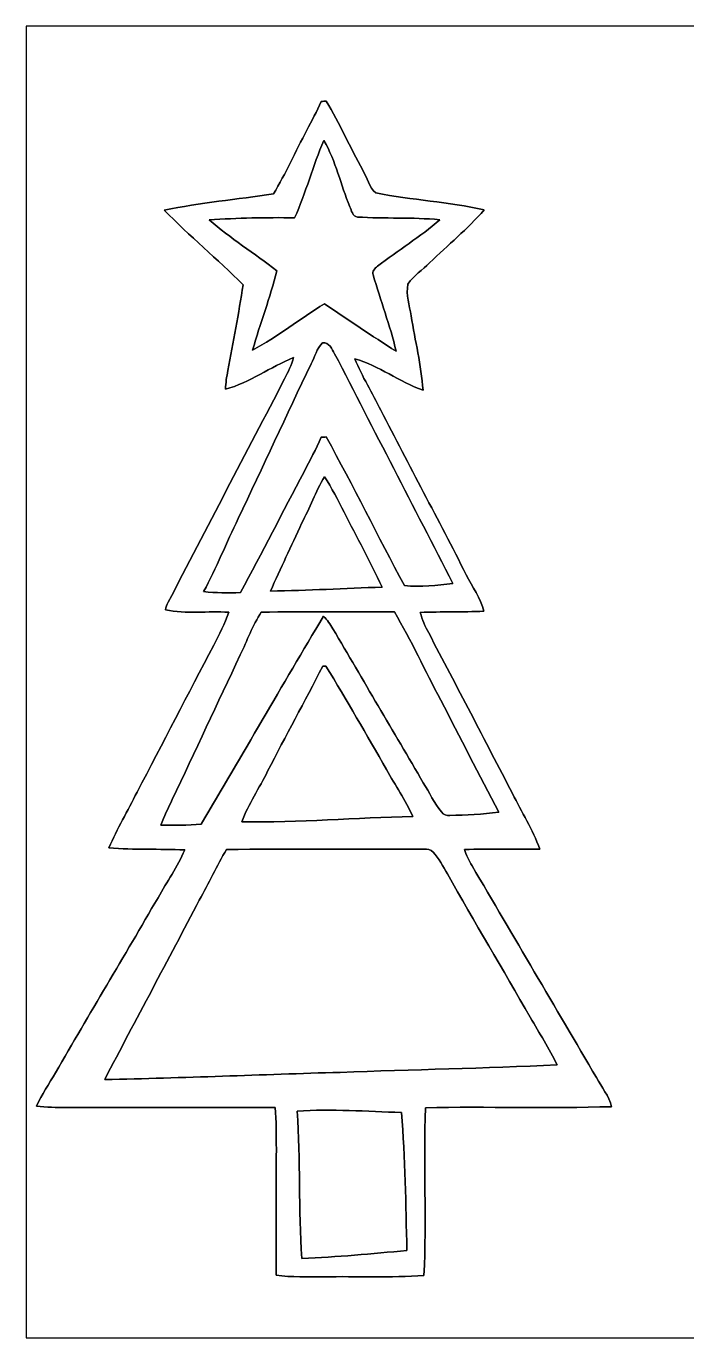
# Model space of a CAD drawing. Header units: centimetres. Extents: x -16.8 to 16.8, y -16.7 to 16.7.
# Drawn here: x -16.77 to 0, y -16.67 to 16.67 of the extents above; entities that cross this region are included whole.
import ezdxf

# ---------------------------------------------------------------- set-up
doc = ezdxf.new("R2010")
doc.units = ezdxf.units.CM
doc.header["$MEASUREMENT"] = 0
doc.layers.add('Layer 1', color=7, linetype='Continuous')

msp = doc.modelspace()

# ---------------------------------------------------------------- linework, layer by layer
at = {"layer": 'Layer 1', "color": 7}
for points, knots in [([(-16.77458, 16.66875), (-16.77458, 16.66875), (16.77458, 16.66875), (16.77458, 16.66875), (16.77458, 16.66875), (16.77458, 16.66875), (16.77458, -16.66875), (16.77458, -16.66875), (16.77458, -16.66875), (16.77458, -16.66875), (-16.77458, -16.66875), (-16.77458, -16.66875), (-16.77458, -16.66875), (-16.77458, -16.66875), (-16.77458, 16.66875), (-16.77458, 16.66875), (-16.77458, 16.66875), (-16.77458, 16.66875), (-16.77458, 16.66875), (-16.77458, 16.66875)], [0, 0, 0, 0, 0.16666667, 0.16666667, 0.16666667, 0.16666667, 0.33333333, 0.33333333, 0.33333333, 0.33333333, 0.5, 0.5, 0.5, 0.5, 0.66666667, 0.66666667, 0.66666667, 0.66666667, 1, 1, 1, 1]), ([(-9.28264, 14.7574), (-9.38742, 14.50411), (-9.52676, 14.26774), (-9.64883, 14.02327), (-9.64883, 14.02327), (-9.93211, 13.48387), (-10.18575, 12.9286), (-10.49726, 12.40437), (-10.49726, 12.40437), (-11.42224, 12.26961), (-12.35534, 12.1793), (-13.27185, 11.9948), (-13.27185, 11.9948), (-12.62556, 11.34039), (-11.92107, 10.74667), (-11.26949, 10.09756), (-11.26949, 10.09756), (-11.37814, 9.36696), (-11.52031, 8.64164), (-11.65437, 7.91527), (-11.65437, 7.91527), (-11.68294, 7.75899), (-11.71081, 7.6013), (-11.71504, 7.44185), (-11.71504, 7.44185), (-11.09663, 7.60977), (-10.57557, 8.007), (-9.98608, 8.24724), (-9.98608, 8.24724), (-10.03829, 8.05886), (-10.12261, 7.88106), (-10.21256, 7.70819), (-10.21256, 7.70819), (-11.20069, 5.81448), (-12.18636, 3.91936), (-13.17272, 2.0253), (-13.17272, 2.0253), (-13.20271, 1.96638), (-13.22987, 1.90394), (-13.23869, 1.83762), (-13.23869, 1.83762), (-12.7127, 1.72297), (-12.16343, 1.80516), (-11.62932, 1.77447), (-11.62932, 1.77447), (-11.72739, 1.48202), (-11.87168, 1.20826), (-12.01349, 0.93557), (-12.01349, 0.93557), (-12.66684, -0.30692), (-13.30713, -1.5561), (-13.96083, -2.79859), (-13.96083, -2.79859), (-14.19154, -3.27484), (-14.46883, -3.72816), (-14.67591, -4.21605), (-14.67591, -4.21605), (-14.03597, -4.27249), (-13.39215, -4.23792), (-12.7508, -4.26826), (-12.7508, -4.26826), (-12.93072, -4.69653), (-13.20306, -5.07753), (-13.42813, -5.48217), (-13.42813, -5.48217), (-14.28785, -6.97018), (-15.17438, -8.44268), (-16.03128, -9.93211), (-16.03128, -9.93211), (-16.19391, -10.21433), (-16.38265, -10.4835), (-16.51529, -10.78195), (-16.51529, -10.78195), (-16.2627, -10.82005), (-16.00623, -10.80946), (-15.75153, -10.81476), (-15.75153, -10.81476), (-13.98623, -10.81123), (-12.22058, -10.81193), (-10.45528, -10.8137), (-10.45528, -10.8137), (-10.41541, -11.16471), (-10.42564, -11.51784), (-10.42282, -11.87097), (-10.42282, -11.87097), (-10.42776, -12.93848), (-10.42, -14.00634), (-10.42917, -15.07419), (-10.42917, -15.07419), (-10.03194, -15.13981), (-9.62589, -15.11265), (-9.22514, -15.11935), (-9.22514, -15.11935), (-8.37494, -15.10347), (-7.52334, -15.14404), (-6.67385, -15.08866), (-6.67385, -15.08866), (-6.60964, -13.66767), (-6.68091, -12.24315), (-6.63857, -10.82111), (-6.63857, -10.82111), (-5.06201, -10.79077), (-3.48474, -10.84016), (-1.90853, -10.79535), (-1.90853, -10.79535), (-1.97873, -10.52301), (-2.15759, -10.29794), (-2.2927, -10.05664), (-2.2927, -10.05664), (-3.34892, -8.26347), (-4.39491, -6.46465), (-5.45253, -4.67219), (-5.45253, -4.67219), (-5.53261, -4.5406), (-5.59717, -4.4002), (-5.64797, -4.25485), (-5.64797, -4.25485), (-5.00944, -4.24744), (-4.37056, -4.25485), (-3.73168, -4.24498), (-3.73168, -4.24498), (-3.91054, -3.75109), (-4.19488, -3.30659), (-4.42348, -2.83598), (-4.42348, -2.83598), (-5.13503, -1.47638), (-5.836, -0.11077), (-6.55391, 1.24566), (-6.55391, 1.24566), (-6.63998, 1.41358), (-6.72359, 1.58468), (-6.76698, 1.76918), (-6.76698, 1.76918), (-6.23041, 1.79035), (-5.69313, 1.77377), (-5.15655, 1.7974), (-5.15655, 1.7974), (-5.22746, 2.13783), (-5.45042, 2.41864), (-5.59894, 2.72627), (-5.59894, 2.72627), (-6.31508, 4.12362), (-7.04709, 5.51286), (-7.77169, 6.90598), (-7.77169, 6.90598), (-7.98195, 7.3473), (-8.24865, 7.76182), (-8.42786, 8.21796), (-8.42786, 8.21796), (-7.81544, 8.03592), (-7.29791, 7.63129), (-6.69819, 7.41856), (-6.69819, 7.41856), (-6.74335, 8.05533), (-6.89681, 8.67727), (-7.00017, 9.30557), (-7.00017, 9.30557), (-7.03756, 9.57298), (-7.14234, 9.84603), (-7.0799, 10.1159), (-7.0799, 10.1159), (-6.9402, 10.33498), (-6.70842, 10.47397), (-6.52956, 10.65777), (-6.52956, 10.65777), (-6.06637, 11.10403), (-5.5686, 11.51608), (-5.14456, 12.00115), (-5.14456, 12.00115), (-6.04979, 12.20752), (-6.98465, 12.2488), (-7.89376, 12.43012), (-7.89376, 12.43012), (-8.06556, 12.57582), (-8.11706, 12.81747), (-8.2296, 13.00762), (-8.2296, 13.00762), (-8.54463, 13.58971), (-8.82015, 14.19366), (-9.15388, 14.76551), (-9.15388, 14.76551), (-9.19692, 14.76304), (-9.23996, 14.76022), (-9.28264, 14.7574)], [0, 0, 0, 0, 0.0212766, 0.0212766, 0.0212766, 0.0212766, 0.04255319, 0.04255319, 0.04255319, 0.04255319, 0.06382979, 0.06382979, 0.06382979, 0.06382979, 0.08510638, 0.08510638, 0.08510638, 0.08510638, 0.10638298, 0.10638298, 0.10638298, 0.10638298, 0.12765957, 0.12765957, 0.12765957, 0.12765957, 0.14893617, 0.14893617, 0.14893617, 0.14893617, 0.17021277, 0.17021277, 0.17021277, 0.17021277, 0.19148936, 0.19148936, 0.19148936, 0.19148936, 0.21276596, 0.21276596, 0.21276596, 0.21276596, 0.23404255, 0.23404255, 0.23404255, 0.23404255, 0.25531915, 0.25531915, 0.25531915, 0.25531915, 0.27659574, 0.27659574, 0.27659574, 0.27659574, 0.29787234, 0.29787234, 0.29787234, 0.29787234, 0.31914894, 0.31914894, 0.31914894, 0.31914894, 0.34042553, 0.34042553, 0.34042553, 0.34042553, 0.36170213, 0.36170213, 0.36170213, 0.36170213, 0.38297872, 0.38297872, 0.38297872, 0.38297872, 0.40425532, 0.40425532, 0.40425532, 0.40425532, 0.42553191, 0.42553191, 0.42553191, 0.42553191, 0.44680851, 0.44680851, 0.44680851, 0.44680851, 0.46808511, 0.46808511, 0.46808511, 0.46808511, 0.4893617, 0.4893617, 0.4893617, 0.4893617, 0.5106383, 0.5106383, 0.5106383, 0.5106383, 0.53191489, 0.53191489, 0.53191489, 0.53191489, 0.55319149, 0.55319149, 0.55319149, 0.55319149, 0.57446809, 0.57446809, 0.57446809, 0.57446809, 0.59574468, 0.59574468, 0.59574468, 0.59574468, 0.61702128, 0.61702128, 0.61702128, 0.61702128, 0.63829787, 0.63829787, 0.63829787, 0.63829787, 0.65957447, 0.65957447, 0.65957447, 0.65957447, 0.68085106, 0.68085106, 0.68085106, 0.68085106, 0.70212766, 0.70212766, 0.70212766, 0.70212766, 0.72340426, 0.72340426, 0.72340426, 0.72340426, 0.74468085, 0.74468085, 0.74468085, 0.74468085, 0.76595745, 0.76595745, 0.76595745, 0.76595745, 0.78723404, 0.78723404, 0.78723404, 0.78723404, 0.80851064, 0.80851064, 0.80851064, 0.80851064, 0.82978723, 0.82978723, 0.82978723, 0.82978723, 0.85106383, 0.85106383, 0.85106383, 0.85106383, 0.87234043, 0.87234043, 0.87234043, 0.87234043, 0.89361702, 0.89361702, 0.89361702, 0.89361702, 0.91489362, 0.91489362, 0.91489362, 0.91489362, 0.93617021, 0.93617021, 0.93617021, 0.93617021, 0.95744681, 0.95744681, 0.95744681, 0.95744681, 1, 1, 1, 1]), ([(-9.2135, 13.76574), (-8.91399, 13.2401), (-8.78699, 12.63721), (-8.55804, 12.08087), (-8.55804, 12.08087), (-8.51323, 11.99233), (-8.49136, 11.83287), (-8.36507, 11.81841), (-8.36507, 11.81841), (-7.66868, 11.77713), (-6.96913, 11.81417), (-6.27309, 11.74997), (-6.27309, 11.74997), (-6.76698, 11.31429), (-7.33284, 10.97104), (-7.85248, 10.56852), (-7.85248, 10.56852), (-7.91739, 10.51525), (-7.99677, 10.43799), (-7.96255, 10.34556), (-7.96255, 10.34556), (-7.77487, 9.69786), (-7.53639, 9.06498), (-7.38046, 8.40811), (-7.38046, 8.40811), (-8.00065, 8.79052), (-8.59226, 9.21561), (-9.20186, 9.6139), (-9.20186, 9.6139), (-9.81957, 9.23572), (-10.38684, 8.77535), (-11.02783, 8.43562), (-11.02783, 8.43562), (-10.83063, 9.11119), (-10.57981, 9.77089), (-10.41259, 10.45492), (-10.41259, 10.45492), (-10.98197, 10.89166), (-11.5884, 11.28007), (-12.13203, 11.74997), (-12.13203, 11.74997), (-11.40883, 11.7923), (-10.68458, 11.811), (-9.95962, 11.79971), (-9.95962, 11.79971), (-9.66646, 12.43753), (-9.49889, 13.12474), (-9.2135, 13.76574)], [0, 0, 0, 0, 0.07692308, 0.07692308, 0.07692308, 0.07692308, 0.15384615, 0.15384615, 0.15384615, 0.15384615, 0.23076923, 0.23076923, 0.23076923, 0.23076923, 0.30769231, 0.30769231, 0.30769231, 0.30769231, 0.38461538, 0.38461538, 0.38461538, 0.38461538, 0.46153846, 0.46153846, 0.46153846, 0.46153846, 0.53846154, 0.53846154, 0.53846154, 0.53846154, 0.61538462, 0.61538462, 0.61538462, 0.61538462, 0.69230769, 0.69230769, 0.69230769, 0.69230769, 0.76923077, 0.76923077, 0.76923077, 0.76923077, 0.84615385, 0.84615385, 0.84615385, 0.84615385, 1, 1, 1, 1]), ([(-9.24878, 8.61871), (-9.08473, 8.64764), (-9.00924, 8.45538), (-8.94186, 8.34425), (-8.94186, 8.34425), (-7.94138, 6.39763), (-6.94055, 4.451), (-5.93796, 2.50543), (-5.93796, 2.50543), (-6.344, 2.45145), (-6.75816, 2.41476), (-7.16739, 2.45004), (-7.16739, 2.45004), (-7.84648, 3.70064), (-8.46702, 4.98193), (-9.15458, 6.22794), (-9.15458, 6.22794), (-9.19762, 6.22547), (-9.24031, 6.223), (-9.28335, 6.22053), (-9.28335, 6.22053), (-9.40858, 5.91926), (-9.57227, 5.63563), (-9.71903, 5.34458), (-9.71903, 5.34458), (-10.26583, 4.32435), (-10.77172, 3.28189), (-11.33757, 2.27224), (-11.33757, 2.27224), (-11.64872, 2.2673), (-11.96058, 2.25813), (-12.26996, 2.29694), (-12.26996, 2.29694), (-11.94188, 2.89878), (-11.69317, 3.53907), (-11.38943, 4.15325), (-11.38943, 4.15325), (-10.76784, 5.46347), (-10.166, 6.78286), (-9.54017, 8.09096), (-9.54017, 8.09096), (-9.44104, 8.26523), (-9.40259, 8.48078), (-9.24878, 8.61871)], [0, 0, 0, 0, 0.08333333, 0.08333333, 0.08333333, 0.08333333, 0.16666667, 0.16666667, 0.16666667, 0.16666667, 0.25, 0.25, 0.25, 0.25, 0.33333333, 0.33333333, 0.33333333, 0.33333333, 0.41666667, 0.41666667, 0.41666667, 0.41666667, 0.5, 0.5, 0.5, 0.5, 0.58333333, 0.58333333, 0.58333333, 0.58333333, 0.66666667, 0.66666667, 0.66666667, 0.66666667, 0.75, 0.75, 0.75, 0.75, 0.83333333, 0.83333333, 0.83333333, 0.83333333, 1, 1, 1, 1]), ([(-9.78147, 4.03154), (-9.57615, 4.42136), (-9.42658, 4.83835), (-9.20256, 5.21864), (-9.20256, 5.21864), (-9.01277, 4.93148), (-8.8579, 4.62351), (-8.70444, 4.31553), (-8.70444, 4.31553), (-8.37918, 3.68194), (-8.03769, 3.05647), (-7.73606, 2.41124), (-7.73606, 2.41124), (-8.68116, 2.37913), (-9.62589, 2.32692), (-10.57134, 2.31034), (-10.57134, 2.31034), (-10.31981, 2.88925), (-10.03829, 3.45475), (-9.78147, 4.03154)], [0, 0, 0, 0, 0.16666667, 0.16666667, 0.16666667, 0.16666667, 0.33333333, 0.33333333, 0.33333333, 0.33333333, 0.5, 0.5, 0.5, 0.5, 0.66666667, 0.66666667, 0.66666667, 0.66666667, 1, 1, 1, 1]), ([(-10.80453, 1.77694), (-9.67775, 1.78682), (-8.55098, 1.77941), (-7.42421, 1.78188), (-7.42421, 1.78188), (-6.99241, 1.05657), (-6.6481, 0.28399), (-6.24664, -0.45791), (-6.24664, -0.45791), (-5.75557, -1.40829), (-5.27332, -2.36291), (-4.77591, -3.30976), (-4.77591, -3.30976), (-5.1876, -3.36903), (-5.60388, -3.37608), (-6.01874, -3.39619), (-6.01874, -3.39619), (-6.09882, -3.40431), (-6.18631, -3.37538), (-6.2297, -3.30271), (-6.2297, -3.30271), (-6.41632, -3.0794), (-6.5338, -2.80811), (-6.69114, -2.56469), (-6.69114, -2.56469), (-7.44961, -1.25518), (-8.22466, 0.04445), (-8.98419, 1.35326), (-8.98419, 1.35326), (-9.05157, 1.46897), (-9.13095, 1.57798), (-9.22408, 1.67428), (-9.22408, 1.67428), (-10.27254, -0.08149), (-11.28924, -1.85738), (-12.33417, -3.61562), (-12.33417, -3.61562), (-12.67531, -3.6389), (-13.01715, -3.64843), (-13.35899, -3.63961), (-13.35899, -3.63961), (-13.27644, -3.4163), (-13.1699, -3.20287), (-13.06477, -2.98979), (-13.06477, -2.98979), (-12.48551, -1.76601), (-11.92354, -0.53446), (-11.33863, 0.68651), (-11.33863, 0.68651), (-11.16506, 1.05234), (-11.02748, 1.43686), (-10.80453, 1.77694)], [0, 0, 0, 0, 0.07142857, 0.07142857, 0.07142857, 0.07142857, 0.14285714, 0.14285714, 0.14285714, 0.14285714, 0.21428571, 0.21428571, 0.21428571, 0.21428571, 0.28571429, 0.28571429, 0.28571429, 0.28571429, 0.35714286, 0.35714286, 0.35714286, 0.35714286, 0.42857143, 0.42857143, 0.42857143, 0.42857143, 0.5, 0.5, 0.5, 0.5, 0.57142857, 0.57142857, 0.57142857, 0.57142857, 0.64285714, 0.64285714, 0.64285714, 0.64285714, 0.71428571, 0.71428571, 0.71428571, 0.71428571, 0.78571429, 0.78571429, 0.78571429, 0.78571429, 0.85714286, 0.85714286, 0.85714286, 0.85714286, 1, 1, 1, 1]), ([(-9.24631, 0.39899), (-9.22514, 0.40005), (-9.18316, 0.40146), (-9.16199, 0.40252), (-9.16199, 0.40252), (-8.63353, -0.46496), (-8.12871, -1.3462), (-7.62212, -2.22638), (-7.62212, -2.22638), (-7.40551, -2.62608), (-7.13952, -3.00037), (-6.95889, -3.41877), (-6.95889, -3.41877), (-8.40493, -3.44629), (-9.84991, -3.58281), (-11.29594, -3.55141), (-11.29594, -3.55141), (-11.13508, -3.09704), (-10.85391, -2.69946), (-10.64436, -2.26766), (-10.64436, -2.26766), (-10.18858, -1.37336), (-9.70139, -0.49495), (-9.24631, 0.39899)], [0, 0, 0, 0, 0.14285714, 0.14285714, 0.14285714, 0.14285714, 0.28571429, 0.28571429, 0.28571429, 0.28571429, 0.42857143, 0.42857143, 0.42857143, 0.42857143, 0.57142857, 0.57142857, 0.57142857, 0.57142857, 0.71428571, 0.71428571, 0.71428571, 0.71428571, 1, 1, 1, 1]), ([(-11.68647, -4.25556), (-10.10144, -4.24356), (-8.51641, -4.25768), (-6.93173, -4.24639), (-6.93173, -4.24639), (-6.77439, -4.27284), (-6.56802, -4.19453), (-6.44031, -4.32188), (-6.44031, -4.32188), (-6.29356, -4.4891), (-6.19125, -4.68842), (-6.07871, -4.87856), (-6.07871, -4.87856), (-5.39009, -6.10094), (-4.67078, -7.30568), (-3.97404, -8.52311), (-3.97404, -8.52311), (-3.74509, -8.92492), (-3.4925, -9.31369), (-3.29106, -9.73067), (-3.29106, -9.73067), (-5.12657, -9.82204), (-6.96489, -9.85202), (-8.80145, -9.92223), (-8.80145, -9.92223), (-10.795, -9.97726), (-12.78784, -10.06687), (-14.78174, -10.10426), (-14.78174, -10.10426), (-13.9894, -8.57956), (-13.17237, -7.06755), (-12.38074, -5.54214), (-12.38074, -5.54214), (-12.13803, -5.11916), (-11.93906, -4.67254), (-11.68647, -4.25556)], [0, 0, 0, 0, 0.1, 0.1, 0.1, 0.1, 0.2, 0.2, 0.2, 0.2, 0.3, 0.3, 0.3, 0.3, 0.4, 0.4, 0.4, 0.4, 0.5, 0.5, 0.5, 0.5, 0.6, 0.6, 0.6, 0.6, 0.7, 0.7, 0.7, 0.7, 0.8, 0.8, 0.8, 0.8, 1, 1, 1, 1]), ([(-9.89612, -10.90965), (-9.01312, -10.84827), (-8.12871, -10.91424), (-7.2457, -10.94281), (-7.2457, -10.94281), (-7.14481, -12.10839), (-7.1374, -13.28067), (-7.10706, -14.44978), (-7.10706, -14.44978), (-7.995, -14.53021), (-8.8833, -14.61911), (-9.77512, -14.65157), (-9.77512, -14.65157), (-9.86331, -13.40626), (-9.80722, -12.15496), (-9.89612, -10.90965)], [0, 0, 0, 0, 0.2, 0.2, 0.2, 0.2, 0.4, 0.4, 0.4, 0.4, 0.6, 0.6, 0.6, 0.6, 1, 1, 1, 1])]:
    msp.add_open_spline(points, degree=3, knots=knots, dxfattribs=at)
at = {"layer": 'Layer 1', "color": 250}
for points, knots in [([(-9.28264, 14.7574), (-9.23996, 14.76022), (-9.19692, 14.76304), (-9.15388, 14.76551), (-9.15388, 14.76551), (-8.82015, 14.19366), (-8.54463, 13.58971), (-8.2296, 13.00762), (-8.2296, 13.00762), (-8.11706, 12.81747), (-8.06556, 12.57582), (-7.89376, 12.43012), (-7.89376, 12.43012), (-6.98465, 12.2488), (-6.04979, 12.20752), (-5.14456, 12.00115), (-5.14456, 12.00115), (-5.5686, 11.51608), (-6.06637, 11.10403), (-6.52956, 10.65777), (-6.52956, 10.65777), (-6.70842, 10.47397), (-6.9402, 10.33498), (-7.0799, 10.1159), (-7.0799, 10.1159), (-7.14234, 9.84603), (-7.03756, 9.57298), (-7.00017, 9.30557), (-7.00017, 9.30557), (-6.89681, 8.67727), (-6.74335, 8.05533), (-6.69819, 7.41856), (-6.69819, 7.41856), (-7.29791, 7.63129), (-7.81544, 8.03592), (-8.42786, 8.21796), (-8.42786, 8.21796), (-8.24865, 7.76182), (-7.98195, 7.3473), (-7.77169, 6.90598), (-7.77169, 6.90598), (-7.04709, 5.51286), (-6.31508, 4.12362), (-5.59894, 2.72627), (-5.59894, 2.72627), (-5.45042, 2.41864), (-5.22746, 2.13783), (-5.15655, 1.7974), (-5.15655, 1.7974), (-5.69313, 1.77377), (-6.23041, 1.79035), (-6.76698, 1.76918), (-6.76698, 1.76918), (-6.72359, 1.58468), (-6.63998, 1.41358), (-6.55391, 1.24566), (-6.55391, 1.24566), (-5.836, -0.11077), (-5.13503, -1.47638), (-4.42348, -2.83598), (-4.42348, -2.83598), (-4.19488, -3.30659), (-3.91054, -3.75109), (-3.73168, -4.24498), (-3.73168, -4.24498), (-4.37056, -4.25485), (-5.00944, -4.24744), (-5.64797, -4.25485), (-5.64797, -4.25485), (-5.59717, -4.4002), (-5.53261, -4.5406), (-5.45253, -4.67219), (-5.45253, -4.67219), (-4.39491, -6.46465), (-3.34892, -8.26347), (-2.2927, -10.05664), (-2.2927, -10.05664), (-2.15759, -10.29794), (-1.97873, -10.52301), (-1.90853, -10.79535), (-1.90853, -10.79535), (-3.48474, -10.84016), (-5.06201, -10.79077), (-6.63857, -10.82111), (-6.63857, -10.82111), (-6.68091, -12.24315), (-6.60964, -13.66767), (-6.67385, -15.08866), (-6.67385, -15.08866), (-7.52334, -15.14404), (-8.37494, -15.10347), (-9.22514, -15.11935), (-9.22514, -15.11935), (-9.62589, -15.11265), (-10.03194, -15.13981), (-10.42917, -15.07419), (-10.42917, -15.07419), (-10.42, -14.00634), (-10.42776, -12.93848), (-10.42282, -11.87097), (-10.42282, -11.87097), (-10.42564, -11.51784), (-10.41541, -11.16471), (-10.45528, -10.8137), (-10.45528, -10.8137), (-12.22058, -10.81193), (-13.98623, -10.81123), (-15.75153, -10.81476), (-15.75153, -10.81476), (-16.00623, -10.80946), (-16.2627, -10.82005), (-16.51529, -10.78195), (-16.51529, -10.78195), (-16.38265, -10.4835), (-16.19391, -10.21433), (-16.03128, -9.93211), (-16.03128, -9.93211), (-15.17438, -8.44268), (-14.28785, -6.97018), (-13.42813, -5.48217), (-13.42813, -5.48217), (-13.20306, -5.07753), (-12.93072, -4.69653), (-12.7508, -4.26826), (-12.7508, -4.26826), (-13.39215, -4.23792), (-14.03597, -4.27249), (-14.67591, -4.21605), (-14.67591, -4.21605), (-14.46883, -3.72816), (-14.19154, -3.27484), (-13.96083, -2.79859), (-13.96083, -2.79859), (-13.30713, -1.5561), (-12.66684, -0.30692), (-12.01349, 0.93557), (-12.01349, 0.93557), (-11.87168, 1.20826), (-11.72739, 1.48202), (-11.62932, 1.77447), (-11.62932, 1.77447), (-12.16343, 1.80516), (-12.7127, 1.72297), (-13.23869, 1.83762), (-13.23869, 1.83762), (-13.22987, 1.90394), (-13.20271, 1.96638), (-13.17272, 2.0253), (-13.17272, 2.0253), (-12.18636, 3.91936), (-11.20069, 5.81448), (-10.21256, 7.70819), (-10.21256, 7.70819), (-10.12261, 7.88106), (-10.03829, 8.05886), (-9.98608, 8.24724), (-9.98608, 8.24724), (-10.57557, 8.007), (-11.09663, 7.60977), (-11.71504, 7.44185), (-11.71504, 7.44185), (-11.71081, 7.6013), (-11.68294, 7.75899), (-11.65437, 7.91527), (-11.65437, 7.91527), (-11.52031, 8.64164), (-11.37814, 9.36696), (-11.26949, 10.09756), (-11.26949, 10.09756), (-11.92107, 10.74667), (-12.62556, 11.34039), (-13.27185, 11.9948), (-13.27185, 11.9948), (-12.35534, 12.1793), (-11.42224, 12.26961), (-10.49726, 12.40437), (-10.49726, 12.40437), (-10.18575, 12.9286), (-9.93211, 13.48387), (-9.64883, 14.02327), (-9.64883, 14.02327), (-9.52676, 14.26774), (-9.38742, 14.50411), (-9.28264, 14.7574), (-9.28264, 14.7574), (-9.28264, 14.7574), (-9.28264, 14.7574), (-9.28264, 14.7574)], [0, 0, 0, 0, 0.02083333, 0.02083333, 0.02083333, 0.02083333, 0.04166667, 0.04166667, 0.04166667, 0.04166667, 0.0625, 0.0625, 0.0625, 0.0625, 0.08333333, 0.08333333, 0.08333333, 0.08333333, 0.10416667, 0.10416667, 0.10416667, 0.10416667, 0.125, 0.125, 0.125, 0.125, 0.14583333, 0.14583333, 0.14583333, 0.14583333, 0.16666667, 0.16666667, 0.16666667, 0.16666667, 0.1875, 0.1875, 0.1875, 0.1875, 0.20833333, 0.20833333, 0.20833333, 0.20833333, 0.22916667, 0.22916667, 0.22916667, 0.22916667, 0.25, 0.25, 0.25, 0.25, 0.27083333, 0.27083333, 0.27083333, 0.27083333, 0.29166667, 0.29166667, 0.29166667, 0.29166667, 0.3125, 0.3125, 0.3125, 0.3125, 0.33333333, 0.33333333, 0.33333333, 0.33333333, 0.35416667, 0.35416667, 0.35416667, 0.35416667, 0.375, 0.375, 0.375, 0.375, 0.39583333, 0.39583333, 0.39583333, 0.39583333, 0.41666667, 0.41666667, 0.41666667, 0.41666667, 0.4375, 0.4375, 0.4375, 0.4375, 0.45833333, 0.45833333, 0.45833333, 0.45833333, 0.47916667, 0.47916667, 0.47916667, 0.47916667, 0.5, 0.5, 0.5, 0.5, 0.52083333, 0.52083333, 0.52083333, 0.52083333, 0.54166667, 0.54166667, 0.54166667, 0.54166667, 0.5625, 0.5625, 0.5625, 0.5625, 0.58333333, 0.58333333, 0.58333333, 0.58333333, 0.60416667, 0.60416667, 0.60416667, 0.60416667, 0.625, 0.625, 0.625, 0.625, 0.64583333, 0.64583333, 0.64583333, 0.64583333, 0.66666667, 0.66666667, 0.66666667, 0.66666667, 0.6875, 0.6875, 0.6875, 0.6875, 0.70833333, 0.70833333, 0.70833333, 0.70833333, 0.72916667, 0.72916667, 0.72916667, 0.72916667, 0.75, 0.75, 0.75, 0.75, 0.77083333, 0.77083333, 0.77083333, 0.77083333, 0.79166667, 0.79166667, 0.79166667, 0.79166667, 0.8125, 0.8125, 0.8125, 0.8125, 0.83333333, 0.83333333, 0.83333333, 0.83333333, 0.85416667, 0.85416667, 0.85416667, 0.85416667, 0.875, 0.875, 0.875, 0.875, 0.89583333, 0.89583333, 0.89583333, 0.89583333, 0.91666667, 0.91666667, 0.91666667, 0.91666667, 0.9375, 0.9375, 0.9375, 0.9375, 0.95833333, 0.95833333, 0.95833333, 0.95833333, 1, 1, 1, 1]), ([(-9.2135, 13.76574), (-9.49889, 13.12474), (-9.66646, 12.43753), (-9.95962, 11.79971), (-9.95962, 11.79971), (-10.68458, 11.811), (-11.40883, 11.7923), (-12.13203, 11.74997), (-12.13203, 11.74997), (-11.5884, 11.28007), (-10.98197, 10.89166), (-10.41259, 10.45492), (-10.41259, 10.45492), (-10.57981, 9.77089), (-10.83063, 9.11119), (-11.02783, 8.43562), (-11.02783, 8.43562), (-10.38684, 8.77535), (-9.81957, 9.23572), (-9.20186, 9.6139), (-9.20186, 9.6139), (-8.59226, 9.21561), (-8.00065, 8.79052), (-7.38046, 8.40811), (-7.38046, 8.40811), (-7.53639, 9.06498), (-7.77487, 9.69786), (-7.96255, 10.34556), (-7.96255, 10.34556), (-7.99677, 10.43799), (-7.91739, 10.51525), (-7.85248, 10.56852), (-7.85248, 10.56852), (-7.33284, 10.97104), (-6.76698, 11.31429), (-6.27309, 11.74997), (-6.27309, 11.74997), (-6.96913, 11.81417), (-7.66868, 11.77713), (-8.36507, 11.81841), (-8.36507, 11.81841), (-8.49136, 11.83287), (-8.51323, 11.99233), (-8.55804, 12.08087), (-8.55804, 12.08087), (-8.78699, 12.63721), (-8.91399, 13.2401), (-9.2135, 13.76574), (-9.2135, 13.76574), (-9.2135, 13.76574), (-9.2135, 13.76574), (-9.2135, 13.76574)], [0, 0, 0, 0, 0.07142857, 0.07142857, 0.07142857, 0.07142857, 0.14285714, 0.14285714, 0.14285714, 0.14285714, 0.21428571, 0.21428571, 0.21428571, 0.21428571, 0.28571429, 0.28571429, 0.28571429, 0.28571429, 0.35714286, 0.35714286, 0.35714286, 0.35714286, 0.42857143, 0.42857143, 0.42857143, 0.42857143, 0.5, 0.5, 0.5, 0.5, 0.57142857, 0.57142857, 0.57142857, 0.57142857, 0.64285714, 0.64285714, 0.64285714, 0.64285714, 0.71428571, 0.71428571, 0.71428571, 0.71428571, 0.78571429, 0.78571429, 0.78571429, 0.78571429, 0.85714286, 0.85714286, 0.85714286, 0.85714286, 1, 1, 1, 1]), ([(-9.24878, 8.61871), (-9.40259, 8.48078), (-9.44104, 8.26523), (-9.54017, 8.09096), (-9.54017, 8.09096), (-10.166, 6.78286), (-10.76784, 5.46347), (-11.38943, 4.15325), (-11.38943, 4.15325), (-11.69317, 3.53907), (-11.94188, 2.89878), (-12.26996, 2.29694), (-12.26996, 2.29694), (-11.96058, 2.25813), (-11.64872, 2.2673), (-11.33757, 2.27224), (-11.33757, 2.27224), (-10.77172, 3.28189), (-10.26583, 4.32435), (-9.71903, 5.34458), (-9.71903, 5.34458), (-9.57227, 5.63563), (-9.40858, 5.91926), (-9.28335, 6.22053), (-9.28335, 6.22053), (-9.24031, 6.223), (-9.19762, 6.22547), (-9.15458, 6.22794), (-9.15458, 6.22794), (-8.46702, 4.98193), (-7.84648, 3.70064), (-7.16739, 2.45004), (-7.16739, 2.45004), (-6.75816, 2.41476), (-6.344, 2.45145), (-5.93796, 2.50543), (-5.93796, 2.50543), (-6.94055, 4.451), (-7.94138, 6.39763), (-8.94186, 8.34425), (-8.94186, 8.34425), (-9.00924, 8.45538), (-9.08473, 8.64764), (-9.24878, 8.61871), (-9.24878, 8.61871), (-9.24878, 8.61871), (-9.24878, 8.61871), (-9.24878, 8.61871)], [0, 0, 0, 0, 0.07692308, 0.07692308, 0.07692308, 0.07692308, 0.15384615, 0.15384615, 0.15384615, 0.15384615, 0.23076923, 0.23076923, 0.23076923, 0.23076923, 0.30769231, 0.30769231, 0.30769231, 0.30769231, 0.38461538, 0.38461538, 0.38461538, 0.38461538, 0.46153846, 0.46153846, 0.46153846, 0.46153846, 0.53846154, 0.53846154, 0.53846154, 0.53846154, 0.61538462, 0.61538462, 0.61538462, 0.61538462, 0.69230769, 0.69230769, 0.69230769, 0.69230769, 0.76923077, 0.76923077, 0.76923077, 0.76923077, 0.84615385, 0.84615385, 0.84615385, 0.84615385, 1, 1, 1, 1]), ([(-9.78147, 4.03154), (-10.03829, 3.45475), (-10.31981, 2.88925), (-10.57134, 2.31034), (-10.57134, 2.31034), (-9.62589, 2.32692), (-8.68116, 2.37913), (-7.73606, 2.41124), (-7.73606, 2.41124), (-8.03769, 3.05647), (-8.37918, 3.68194), (-8.70444, 4.31553), (-8.70444, 4.31553), (-8.8579, 4.62351), (-9.01277, 4.93148), (-9.20256, 5.21864), (-9.20256, 5.21864), (-9.42658, 4.83835), (-9.57615, 4.42136), (-9.78147, 4.03154), (-9.78147, 4.03154), (-9.78147, 4.03154), (-9.78147, 4.03154), (-9.78147, 4.03154)], [0, 0, 0, 0, 0.14285714, 0.14285714, 0.14285714, 0.14285714, 0.28571429, 0.28571429, 0.28571429, 0.28571429, 0.42857143, 0.42857143, 0.42857143, 0.42857143, 0.57142857, 0.57142857, 0.57142857, 0.57142857, 0.71428571, 0.71428571, 0.71428571, 0.71428571, 1, 1, 1, 1]), ([(-10.80453, 1.77694), (-11.02748, 1.43686), (-11.16506, 1.05234), (-11.33863, 0.68651), (-11.33863, 0.68651), (-11.92354, -0.53446), (-12.48551, -1.76601), (-13.06477, -2.98979), (-13.06477, -2.98979), (-13.1699, -3.20287), (-13.27644, -3.4163), (-13.35899, -3.63961), (-13.35899, -3.63961), (-13.01715, -3.64843), (-12.67531, -3.6389), (-12.33417, -3.61562), (-12.33417, -3.61562), (-11.28924, -1.85738), (-10.27254, -0.08149), (-9.22408, 1.67428), (-9.22408, 1.67428), (-9.13095, 1.57798), (-9.05157, 1.46897), (-8.98419, 1.35326), (-8.98419, 1.35326), (-8.22466, 0.04445), (-7.44961, -1.25518), (-6.69114, -2.56469), (-6.69114, -2.56469), (-6.5338, -2.80811), (-6.41632, -3.0794), (-6.2297, -3.30271), (-6.2297, -3.30271), (-6.18631, -3.37538), (-6.09882, -3.40431), (-6.01874, -3.39619), (-6.01874, -3.39619), (-5.60388, -3.37608), (-5.1876, -3.36903), (-4.77591, -3.30976), (-4.77591, -3.30976), (-5.27332, -2.36291), (-5.75557, -1.40829), (-6.24664, -0.45791), (-6.24664, -0.45791), (-6.6481, 0.28399), (-6.99241, 1.05657), (-7.42421, 1.78188), (-7.42421, 1.78188), (-8.55098, 1.77941), (-9.67775, 1.78682), (-10.80453, 1.77694), (-10.80453, 1.77694), (-10.80453, 1.77694), (-10.80453, 1.77694), (-10.80453, 1.77694)], [0, 0, 0, 0, 0.06666667, 0.06666667, 0.06666667, 0.06666667, 0.13333333, 0.13333333, 0.13333333, 0.13333333, 0.2, 0.2, 0.2, 0.2, 0.26666667, 0.26666667, 0.26666667, 0.26666667, 0.33333333, 0.33333333, 0.33333333, 0.33333333, 0.4, 0.4, 0.4, 0.4, 0.46666667, 0.46666667, 0.46666667, 0.46666667, 0.53333333, 0.53333333, 0.53333333, 0.53333333, 0.6, 0.6, 0.6, 0.6, 0.66666667, 0.66666667, 0.66666667, 0.66666667, 0.73333333, 0.73333333, 0.73333333, 0.73333333, 0.8, 0.8, 0.8, 0.8, 0.86666667, 0.86666667, 0.86666667, 0.86666667, 1, 1, 1, 1]), ([(-9.24631, 0.39899), (-9.70139, -0.49495), (-10.18858, -1.37336), (-10.64436, -2.26766), (-10.64436, -2.26766), (-10.85391, -2.69946), (-11.13508, -3.09704), (-11.29594, -3.55141), (-11.29594, -3.55141), (-9.84991, -3.58281), (-8.40493, -3.44629), (-6.95889, -3.41877), (-6.95889, -3.41877), (-7.13952, -3.00037), (-7.40551, -2.62608), (-7.62212, -2.22638), (-7.62212, -2.22638), (-8.12871, -1.3462), (-8.63353, -0.46496), (-9.16199, 0.40252), (-9.16199, 0.40252), (-9.18316, 0.40146), (-9.22514, 0.40005), (-9.24631, 0.39899), (-9.24631, 0.39899), (-9.24631, 0.39899), (-9.24631, 0.39899), (-9.24631, 0.39899)], [0, 0, 0, 0, 0.125, 0.125, 0.125, 0.125, 0.25, 0.25, 0.25, 0.25, 0.375, 0.375, 0.375, 0.375, 0.5, 0.5, 0.5, 0.5, 0.625, 0.625, 0.625, 0.625, 0.75, 0.75, 0.75, 0.75, 1, 1, 1, 1]), ([(-11.68647, -4.25556), (-11.93906, -4.67254), (-12.13803, -5.11916), (-12.38074, -5.54214), (-12.38074, -5.54214), (-13.17237, -7.06755), (-13.9894, -8.57956), (-14.78174, -10.10426), (-14.78174, -10.10426), (-12.78784, -10.06687), (-10.795, -9.97726), (-8.80145, -9.92223), (-8.80145, -9.92223), (-6.96489, -9.85202), (-5.12657, -9.82204), (-3.29106, -9.73067), (-3.29106, -9.73067), (-3.4925, -9.31369), (-3.74509, -8.92492), (-3.97404, -8.52311), (-3.97404, -8.52311), (-4.67078, -7.30568), (-5.39009, -6.10094), (-6.07871, -4.87856), (-6.07871, -4.87856), (-6.19125, -4.68842), (-6.29356, -4.4891), (-6.44031, -4.32188), (-6.44031, -4.32188), (-6.56802, -4.19453), (-6.77439, -4.27284), (-6.93173, -4.24639), (-6.93173, -4.24639), (-8.51641, -4.25768), (-10.10144, -4.24356), (-11.68647, -4.25556), (-11.68647, -4.25556), (-11.68647, -4.25556), (-11.68647, -4.25556), (-11.68647, -4.25556)], [0, 0, 0, 0, 0.09090909, 0.09090909, 0.09090909, 0.09090909, 0.18181818, 0.18181818, 0.18181818, 0.18181818, 0.27272727, 0.27272727, 0.27272727, 0.27272727, 0.36363636, 0.36363636, 0.36363636, 0.36363636, 0.45454545, 0.45454545, 0.45454545, 0.45454545, 0.54545455, 0.54545455, 0.54545455, 0.54545455, 0.63636364, 0.63636364, 0.63636364, 0.63636364, 0.72727273, 0.72727273, 0.72727273, 0.72727273, 0.81818182, 0.81818182, 0.81818182, 0.81818182, 1, 1, 1, 1]), ([(-9.89612, -10.90965), (-9.80722, -12.15496), (-9.86331, -13.40626), (-9.77512, -14.65157), (-9.77512, -14.65157), (-8.8833, -14.61911), (-7.995, -14.53021), (-7.10706, -14.44978), (-7.10706, -14.44978), (-7.1374, -13.28067), (-7.14481, -12.10839), (-7.2457, -10.94281), (-7.2457, -10.94281), (-8.12871, -10.91424), (-9.01312, -10.84827), (-9.89612, -10.90965)], [0, 0, 0, 0, 0.2, 0.2, 0.2, 0.2, 0.4, 0.4, 0.4, 0.4, 0.6, 0.6, 0.6, 0.6, 1, 1, 1, 1])]:
    msp.add_open_spline(points, degree=3, knots=knots, dxfattribs=at)

doc.saveas('drawing.dxf')
